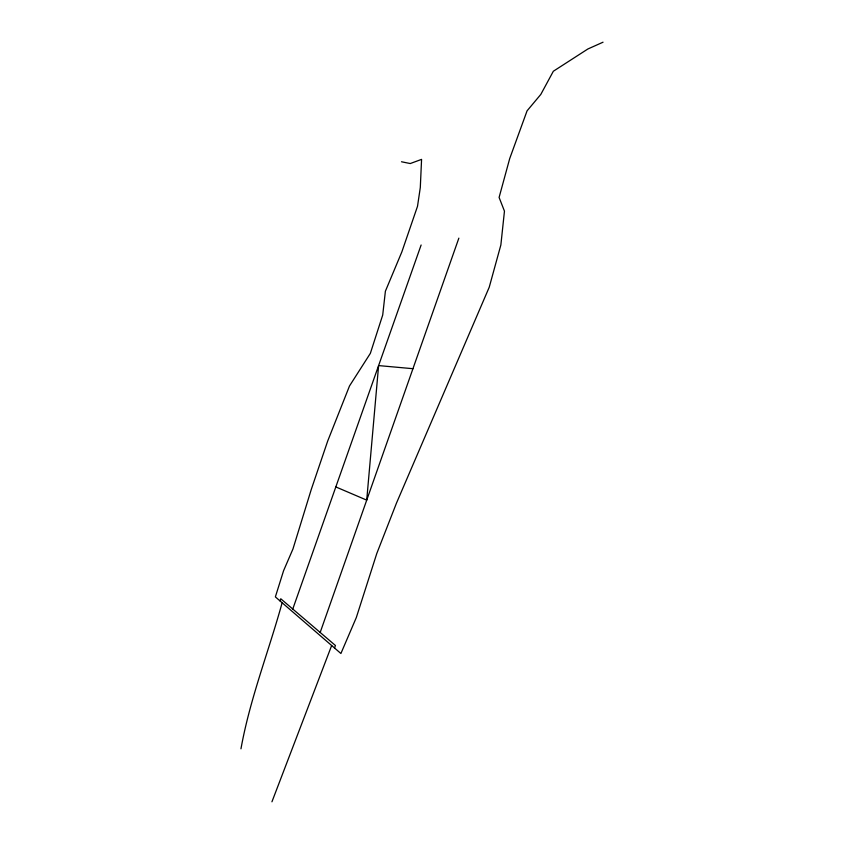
<?xml version="1.0" encoding="UTF-8"?>
<svg xmlns="http://www.w3.org/2000/svg" width="844" height="844" viewBox="0 0 844 844"><rect width="100%" height="100%" fill="white"/><g stroke="black" fill="none" stroke-linecap="round" stroke-linejoin="round"><path stroke-width="1.27" d="M240.962 748.828C249.94 698.843 268.666 651.568 282.139 602.753M334.551 648.002L335.427 645.491L280.767 598.776L280.018 600.917M292.773 609.03L421.124 245.003M320.182 632.462L458.862 238.145M331.66 645.512L271.937 801.8M603.038 42.2L587.878 48.984L553.337 71.255L540.814 94.412L527.067 110.838L509.702 158.588L499.099 197.443L504.459 211.137L500.861 244.982L489.235 287.213L396.469 503.119L376.804 553.453L356.305 617.576L340.902 653.499L275.366 596.898L283.584 570.702L292.963 548.969L311.257 489.499L327.672 441.106L349.5 385.982L370.347 353.372L382.712 315.012L385.392 291.212L401.849 251.902L417.506 206.326L420.301 187.537L421.578 159.379L410.258 163.546L401.491 161.763M412.948 368.701L378.608 365.589L366.718 500.133L335.817 486.925"/></g></svg>
